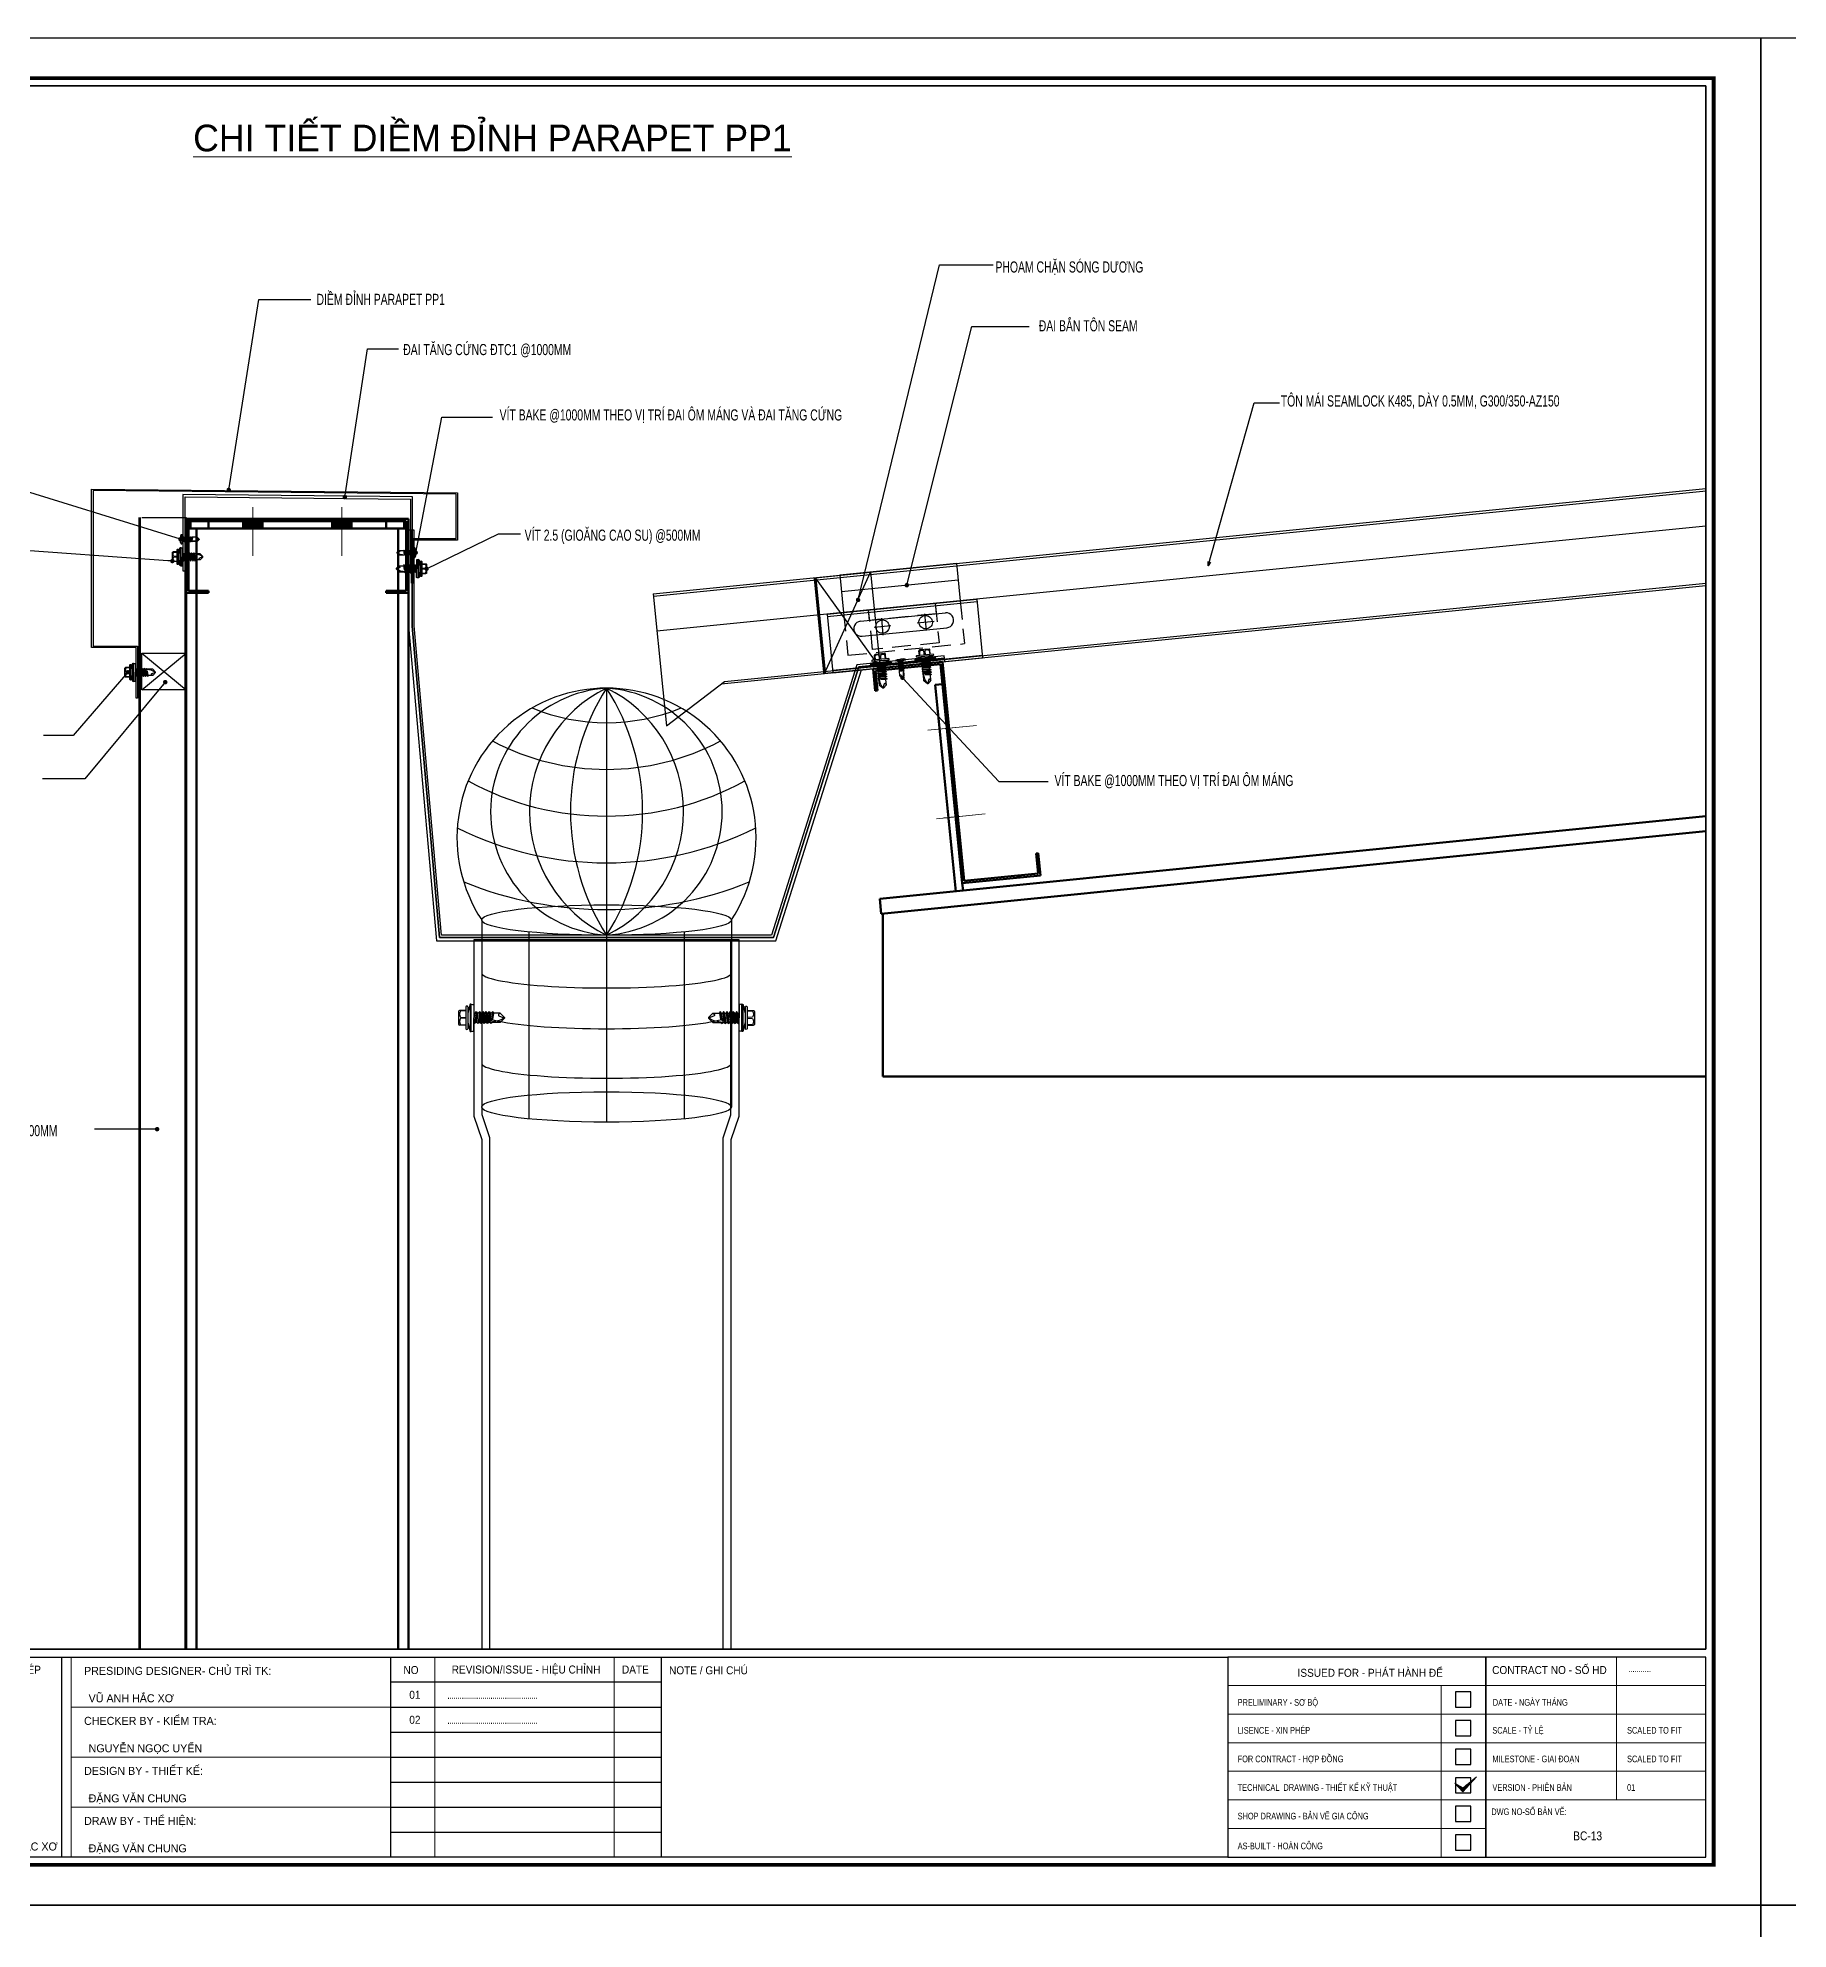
# Model space of a CAD drawing. Header units: inches. Extents: x 2 to 32666, y -5537 to 22.
# Drawn here: x 18042.2 to 18435.9, y -4129.9 to -3704.5 of the extents above; entities that cross this region are included whole.
import ezdxf
from ezdxf.enums import TextEntityAlignment as Align

# ---------------------------------------------------------------- set-up
doc = ezdxf.new("R2010")
doc.units = ezdxf.units.IN
doc.header["$MEASUREMENT"] = 0
doc.linetypes.add('DASHED2', pattern=[0.375, 0.25, -0.125])
doc.linetypes.add('HIDDEN2', pattern=[4.7625, 3.175, -1.5875])
for name, color, linetype in [('2', 2, 'Continuous'), ('251', 251, 'Continuous'), ('3', 3, 'Continuous'), ('4', 4, 'Continuous'), ('6', 6, 'Continuous'), ('7', 7, 'Continuous'), ('8', 8, 'Continuous'), ('9', 9, 'Continuous'), ('BAO KHUNG', 31, 'Continuous'), ('DIM', 8, 'Continuous'), ('Fast RSQ_A2 Frame$0$Khung ten', 4, 'Continuous'), ('NET IN', 3, 'Continuous'), ('STRUCTURE', 1, 'Continuous')]:
    doc.layers.add(name, color=color, linetype=linetype)
for name, color, linetype, lineweight in [('_TEXT', 3, 'Continuous', 13), ('DETAIL$0$S-Dim', 8, 'Continuous', 20), ('DETAIL$0$S-Hatch', 8, 'Continuous', 13), ('S-Hatch', 8, 'Continuous', 9)]:
    doc.layers.add(name, color=color, linetype=linetype, lineweight=lineweight)
doc.layers.add('Cover text', color=7, linetype='Continuous', true_color=0x52370f)
doc.styles.add('ST1', font='vnshx.shx', dxfattribs={"width": 0.7})
doc.styles.add('ST1H', font='vnshxh.shx', dxfattribs={"width": 0.7})
doc.styles.add('ST3', font='VHAVANB.TTF')
doc.styles.get("Standard").update_dxf_attribs({"font": 'arial.ttf'})
doc.styles.add('style1', font='VHAVAN.TTF')
doc.styles.add('STYLE2', font='VHAVAN.TTF')
doc.styles.add('TIEU DE', font='Vharialn.ttf')
doc.dimstyles.new('4', dxfattribs={"dimtxt": 2.5, "dimasz": 1, "dimexe": 1, "dimexo": 0, "dimgap": 1, "dimtad": 1, "dimdec": 0, "dimlfac": 4, "dimzin": 0, "dimdsep": 46, "dimtxsty": 'ST1', "dimblk": 'ARCHTICK', "dimcen": 1, "dimdle": 1, "dimclrd": 8, "dimclre": 8, "dimclrt": 3, "dimadec": 0, "dimazin": 0, "dimtfac": 1, "dimtdec": 0, "dimtix": 1, "dimtmove": 1, "dimatfit": 3, "dimldrblk": 'OPEN30', "dimfxl": 0.18, "dimtfill": 1, "dimtolj": 1, "dimtzin": 0, "dimlwd": -1, "dimlwe": -1, "dimarcsym": 2})

# ---------------------------------------------------------------- blocks, each defined once
blk = doc.blocks.new('DETAIL$0$MARK')
at = {"layer": 'DETAIL$0$S-Hatch', "linetype": 'Continuous'}
h = blk.add_hatch(dxfattribs=at)
h.set_pattern_fill('ANSI31', color=256, scale=50, style=0)
h.paths.add_polyline_path([(1667850, -1156933), (1667909, -1156997), (1668012, -1156885), (1667913, -1156967)])
at = {"layer": 'DETAIL$0$S-Dim', "linetype": 'Continuous'}
blk.add_lwpolyline([(1667850, -1156933), (1667909, -1156997), (1668012, -1156885), (1667913, -1156967), (1667850, -1156933)], dxfattribs=at)
blk = doc.blocks.new('kt kien truc 1')
at = {"layer": '2', "color": 157, "linetype": 'Continuous'}
blk.add_lwpolyline([(0, 420), (594, 420), (594, 0), (0, 0)], close=True, dxfattribs=at)
at = {"layer": '251', "linetype": 'Continuous'}
for p, q in [((285.8, 50.19), (346.77, 50.19)), ((285.8, 44.56), (346.77, 44.56)), ((285.8, 38.94), (346.77, 38.94)), ((285.8, 33.31), (346.77, 33.31)), ((285.8, 27.69), (346.77, 27.69)), ((285.8, 22.06), (346.77, 22.06)), ((285.8, 16.44), (346.77, 16.44))]:
    blk.add_line(p, q, dxfattribs=at)
at = {"layer": '7', "color": 147, "linetype": 'Continuous'}
blk.add_lwpolyline([(12.33, 57.61), (581.67, 57.61), (581.67, 409.19), (12.33, 409.19)], close=True, dxfattribs=at)
at = {"layer": 'BAO KHUNG', "color": 7}
blk.add_line((346.77, 10.81), (346.77, 55.81), dxfattribs=at)
at = {"layer": 'BAO KHUNG', "color": 167, "linetype": 'Continuous', "const_width": 0.871}
blk.add_lwpolyline([(10.59, 9.07), (583.41, 9.07), (583.41, 410.93), (10.59, 410.93)], close=True, dxfattribs=at)
at = {"layer": 'BAO KHUNG', "color": 7}
for points in [[(144.95, 55.81), (285.8, 55.81), (285.8, 10.81), (144.95, 10.81)], [(211.89, 55.81), (474.14, 55.81), (474.14, 10.81), (211.89, 10.81)], [(474.14, 10.81), (532.16, 10.81), (532.16, 55.81), (474.14, 55.81)], [(532.16, 10.81), (581.67, 10.81), (581.67, 55.81), (532.16, 55.81)]]:
    blk.add_lwpolyline(points, close=True, dxfattribs=at)
at = {"layer": 'Fast RSQ_A2 Frame$0$Khung ten', "color": 7, "ltscale": 1000}
for points in [[(525.34, 44.51), (528.78, 44.51), (528.78, 47.96), (525.34, 47.96)], [(525.34, 38.09), (528.78, 38.09), (528.78, 41.53), (525.34, 41.53)], [(525.34, 31.66), (528.78, 31.66), (528.78, 35.1), (525.34, 35.1)], [(525.34, 25.23), (528.78, 25.23), (528.78, 28.67), (525.34, 28.67)], [(525.34, 18.8), (528.78, 18.8), (528.78, 22.24), (525.34, 22.24)], [(525.34, 12.37), (528.78, 12.37), (528.78, 15.81), (525.34, 15.81)]]:
    blk.add_lwpolyline(points, close=True, dxfattribs=at)
at = {"layer": 'S-Hatch'}
for p, q in [((213.95, 10.81), (213.95, 55.81)), ((295.73, 55.81), (295.73, 10.81)), ((336.07, 55.81), (336.07, 10.81)), ((561.54, 55.81), (561.54, 23.67)), ((474.14, 49.38), (532.16, 49.38)), ((522.13, 10.81), (522.13, 49.38)), ((532.16, 49.38), (581.67, 49.38)), ((285.8, 44.56), (213.95, 44.56)), ((474.14, 42.95), (532.16, 42.95)), ((532.16, 42.95), (581.67, 42.95)), ((474.14, 36.52), (532.16, 36.52)), ((532.16, 36.52), (581.67, 36.52)), ((285.8, 33.31), (213.95, 33.31)), ((474.14, 30.1), (532.16, 30.1)), ((532.16, 30.1), (581.67, 30.1)), ((285.8, 22.06), (213.95, 22.06)), ((474.14, 23.67), (532.16, 23.67)), ((532.16, 23.67), (581.67, 23.67)), ((474.14, 17.24), (532.16, 17.24))]:
    blk.add_line(p, q, dxfattribs=at)
at = {"layer": 'DETAIL$0$S-Dim', "linetype": 'Continuous', "xscale": 0.02999999999301508, "yscale": 0.02999999999301508, "zscale": 0.02999999999301508}
blk.add_blockref('DETAIL$0$MARK', (-49510.32, 34735.43), dxfattribs=at)
at = {"layer": 'BAO KHUNG', "color": 7, "linetype": 'Continuous', "width": 0.9}
for s, p in [('STEEL CONTRACTOR - NHÀ THẦU KẾT CẤU THÉP', (152.72, 52.05)), ('NOTE / GHI CHÚ', (348.44, 51.92)), ('CONTRACT NO - SỐ HD', (533.57, 51.98))]:
    blk.add_text(s, height=1.8, dxfattribs=at).set_placement(p)
at = {"layer": 'BAO KHUNG', "color": 7, "linetype": 'Continuous', "style": 'ST3'}
for s, p in [('PRESIDING DESIGNER- CHñ TR× TK:', (216.86, 51.8)), ('CHECKER BY - KIÓM TRA:', (216.86, 40.55)), ('design by - thiÕt kÕ:', (216.86, 29.3)), ('DRAW by - thÓ HIÖN:', (216.86, 18.05))]:
    blk.add_text(s, height=1.8, dxfattribs=at).set_placement(p)
at = {"layer": 'BAO KHUNG', "color": 7, "linetype": 'Continuous', "width": 0.9}
for s, p in [('NO', (290.4, 52.88)), ('REVISION/ISSUE - HIỆU CHỈNH', (316.27, 53)), ('DATE', (340.86, 52.99)), ('01', (291.27, 47.31)), ('02', (291.27, 41.69))]:
    blk.add_text(s, height=1.8, dxfattribs=at).set_placement(p, align=Align.MIDDLE_CENTER)
blk.add_text('ISSUED FOR - PHÁT HÀNH ĐỂ ', height=1.8, dxfattribs=at).set_placement((506.46, 51.36), align=Align.CENTER)
at = {"layer": 'BAO KHUNG', "color": 109, "linetype": 'Continuous', "style": 'STYLE2', "width": 0.8}
blk.add_text('...........', height=1.5, dxfattribs=at).set_placement((564.21, 52.44))
at = {"layer": 'Cover text', "linetype": 'Continuous', "style": 'style1'}
for s, p in [('Vò ANH H¾C X¥', (217.88, 45.63)), ('nguyÔn ngäc uyÓn', (217.88, 34.38)), ('®Æng v¨n chung', (217.88, 23.13)), ('technical design director: vò anh h¾c x¬ ', (153.63, 12.29)), ('®Æng v¨n chung', (217.88, 11.88))]:
    blk.add_text(s, height=1.8, dxfattribs=at).set_placement(p)
at = {"layer": 'Cover text', "linetype": 'Continuous', "style": 'STYLE2', "width": 0.8}
for s, p in [('............................................', (298.6, 46.4)), ('PRELIMINARY - S¥ Bé', (476.33, 44.85)), ('date - NGµY TH¸NG', (533.72, 44.85)), ('............................................', (298.6, 40.78)), ('LISENCE - XIN PHÐP', (476.33, 38.57)), ('scale - tû lÖ', (533.63, 38.57)), ('scaled to fit', (563.92, 38.57)), ('FOR CONTRACT - HîP §åNG', (476.33, 32.14)), ('MILESTONE - GIAI §O¹N', (533.63, 32.14)), ('scaled to fit', (563.92, 32.14)), ('TECHNICAL  DRAWING - THIÕT KÕ Kü THUËT', (476.33, 25.71)), ('VERSION - PHI£N B¶N', (533.63, 25.71)), ('01', (563.92, 25.71)), ('%%u%%udwg no-sè b¶n vÏ:', (533.38, 20.26)), ('SHOP DRAWING - B¶N VÏ GIA C¤NG', (476.33, 19.28)), ('AS-BUILT - HOµN C¤NG', (476.33, 12.56))]:
    blk.add_text(s, height=1.5, dxfattribs=at).set_placement(p)
at = {"layer": 'Cover text', "ltscale": 0.5, "style": 'TIEU DE'}
for tag, p in [('TENBANVE', (45.93, 14.6)), ('STT', (555.05, 15.58))]:
    blk.add_attdef(tag, text='', height=2, dxfattribs=at).set_placement(p, align=Align.MIDDLE_CENTER)
blk = doc.blocks.new('Short_Self_drilling')
at = {"layer": 'STRUCTURE', "color": 1, "linetype": 'Continuous'}
for p, q in [((6.43, 1.74), (-6.43, 1.73)), ((5.14, 3.76), (-5.14, 3.75)), ((-2.57, 2.9), (-5.14, 2.9)), ((-3.43, 3.75), (-3.43, 6.75)), ((3, 7.19), (-3, 7.18)), ((2.57, 2.9), (-2.57, 2.9)), ((-2.14, 2.8), (-2.14, 2.9)), ((6.25, 0), (0, 0)), ((2.15, 2.8), (2.15, 2.9)), ((2.16, -0.5), (2.15, 0.01)), ((5.14, 2.9), (2.57, 2.9)), ((3.43, 3.76), (3.42, 6.76)), ((2.99, -1.17), (-2.7, -0.23)), ((2.99, -2.7), (-2.7, -1.76)), ((2.99, -4.23), (-2.7, -3.28)), ((2.99, -5.75), (-2.7, -4.81)), ((2.99, -7.28), (-2.7, -6.33)), ((-1.91, -7.99), (-2.7, -7.86)), ((-2.14, -1.38), (-2.14, -0.87)), ((-2.14, -2.91), (-2.14, -2.39)), ((-2.14, -4.43), (-2.14, -3.92)), ((-2.13, -5.96), (-2.14, -5.44)), ((-2.14, -12.33), (-2.14, -8.48)), ((-2.13, -7.49), (-2.13, -6.97)), ((3, -8.8), (-1.14, -8.12)), ((2.16, -2.03), (2.16, -1.51)), ((2.16, -3.55), (2.16, -3.04)), ((2.16, -5.08), (2.16, -4.56)), ((2.16, -6.6), (2.16, -6.09)), ((2.16, -8.13), (2.16, -7.61)), ((2.15, -12.31), (2.15, -9.14))]:
    blk.add_line(p, q, dxfattribs=at)
blk.add_lwpolyline([(6.43, 1.31), (6.43, 1.74), (2.14, 2.81), (-2.14, 2.8), (-6.43, 1.73), (-6.43, 1.3)], close=True, dxfattribs=at)
for points in [[(-6.43, 1.3, -0.088869), (-6.25, 0), (0, 0)], [(-0.13, 3.76), (-0.33, 6.23, 0.338878), (-3.14, 6.23), (-3.33, 3.75)], [(3.3, 3.76), (3.1, 6.23, 0.338878), (0.29, 6.23), (0.1, 3.76)], [(-0.08, -14.04), (-1.04, -12.24, -0.148657), (-1.4, -11.2), (-1.95, -7.72, -0.815006), (-1.21, -7.77, 0.150833), (-0.85, -8.68)], [(2.15, -12.31), (0.17, -14.24, -0.333596), (-0.17, -14.24), (-2.14, -12.33)], [(2.15, -12.31), (1.71, -11.7, 0.52242), (0.88, -11.71), (-0.17, -14.24)]]:
    blk.add_lwpolyline(points, format="xyb", dxfattribs=at)
for points in [[(2.99, -1.17), (2.16, -1.51), (-2.14, -0.85), (-2.7, -0.23), (-2.36, 0)], [(2.99, -2.7), (2.16, -3.04), (-2.14, -2.37), (-2.7, -1.76), (-2.14, -1.38), (2.16, -2.03), (2.99, -2.7)], [(2.99, -4.23), (2.16, -4.56), (-2.14, -3.9), (-2.7, -3.28), (-2.14, -2.91), (2.16, -3.55), (2.99, -4.23)], [(2.99, -5.75), (2.16, -6.09), (-2.14, -5.43), (-2.7, -4.81), (-2.14, -4.43), (2.16, -5.08), (2.99, -5.75)], [(2.99, -7.28), (2.16, -7.62), (-2.14, -6.95), (-2.7, -6.33), (-2.13, -5.96), (2.16, -6.6), (2.99, -7.28)], [(-1.82, -8.53), (-2.14, -8.48), (-2.7, -7.86), (-2.13, -7.49), (-1.83, -7.53)], [(-1.26, -7.62), (2.16, -8.13), (3, -8.8)], [(-1.18, 0), (2.16, -0.5), (2.99, -1.17)], [(3, -8.8), (2.16, -9.14), (-0.85, -8.68)]]:
    blk.add_lwpolyline(points, dxfattribs=at)
for centre, radius, start, end in [((-4.99, 3.32), 0.455, 109.79487, 250.26739), ((-3, 6.75), 0.429, 90.03113, 180.03113), ((3, 6.76), 0.429, 0.03113, 90.03113), ((5.07, 3.33), 0.435, 279.72757, 80.33469), ((9.99, 0.17), 3.74, 162.29632, 182.61031)]:
    blk.add_arc(centre, radius, start, end, dxfattribs=at)
blk = doc.blocks.new('A$C5FAA1D3F')
at = {"color": 8}
for p, q in [((-26.59, -10.81, 0), (-25.6, -0.91, 0)), ((-0.39, -3.85, 0), (-25.64, -1.33, 0)), ((-0.34, -3.43, 0), (-25.6, -0.91, 0)), ((-1.33, -13.34, 0), (-0.34, -3.43, 0)), ((-6.38, -8.5, 0), (-20.69, -7.07, 0)), ((-18.79, -8.54, 0), (-15.96, -8.83, 0)), ((-17.23, -7.27, 0), (-17.51, -10.1, 0)), ((-11.5, -9.26, 0), (-8.67, -9.54, 0)), ((-9.94, -7.99, 0), (-10.23, -10.82, 0)), ((-1.33, -13.34, 0), (-26.59, -10.81, 0)), ((-1.29, -12.92, 0), (-26.55, -10.39, 0)), ((-24.42, -17.42, 0), (-23.79, -11.09, 0)), ((-6.63, -11.02, 0), (-20.94, -9.59, 0)), ((-4.49, -16.58, 0), (-24.14, -14.62, 0)), ((-4.77, -19.39, 0), (-4.14, -13.06, 0)), ((-4.77, -19.39, 0), (-24.42, -17.42, 0))]:
    blk.add_line(p, q, dxfattribs=at)
at = {"color": 8, "linetype": 'HIDDEN2'}
for p, q in [((-23.79, -11.09, 0), (-23.06, -3.85, 0)), ((-3.42, -5.82, 0), (-23.06, -3.85, 0)), ((-19.57, -11.51, 0), (-18.9, -4.83, 0)), ((-18.9, -4.83, 0), (-7.68, -5.96, 0)), ((-7.68, -5.96, 0), (-8.35, -12.64, 0)), ((-4.14, -13.06, 0), (-3.42, -5.82, 0)), ((-19.58, -11.51, 0), (-19.4, -9.75, 0)), ((-8.35, -12.64, 0), (-19.58, -11.51, 0)), ((-8.35, -12.64, 0), (-19.57, -11.51, 0)), ((-19.4, -9.75, 0), (-8.17, -10.87, 0)), ((-8.17, -10.87, 0), (-8.35, -12.64, 0))]:
    blk.add_line(p, q, dxfattribs=at)
at = {"color": 8}
for centre, major_axis, start_param, end_param in [((-20.82, -8.33, 0), (-0.941, -0.852), 3.876998, 7.018591), ((-17.37, -8.69, 0), (-0.836, -0.757), 5.447794310103061, 11.73097961728265), ((-10.09, -9.4, 0), (-0.836, -0.757), 5.447794310103061, 11.73097961728265), ((-6.5, -9.76, 0), (-0.941, -0.852), 0.735405, 3.876998)]:
    blk.add_ellipse(centre, major_axis=major_axis, ratio=1, start_param=start_param, end_param=end_param, dxfattribs=at)
at = {"color": 1, "xscale": 0.2707692322397919, "yscale": 0.2707692322397919, "zscale": 0.2707692322397919, "rotation": 174.2582798079231}
for p in [(-16.04, -2.29, 0), (-8.54, -3.04, 0)]:
    blk.add_blockref('Short_Self_drilling', p, dxfattribs=at)
blk = doc.blocks.new('HFR-1')
at = {"layer": 'STRUCTURE', "color": 1, "linetype": 'Continuous'}
for p, q in [((-5.5, 0), (5.5, 0)), ((-5.2, 0.8), (-3.4, 1.5)), ((5.2, 0.8), (3.4, 1.5)), ((-2.4, -1.2), (-3, -1.6)), ((-3, -1.6), (-2.4, -1.9)), ((-2.4, -1.9), (-3, -2.3)), ((-3, -2.3), (-2.4, -2.6)), ((-2.4, -2.6), (-3, -3)), ((-3, -3), (-2.4, -3.3)), ((-2.4, -3.3), (-3, -3.7)), ((-3, -3.7), (-2.4, -4.1)), ((-2.4, -4.1), (-3, -4.4)), ((-3, -4.4), (-2.4, -4.8)), ((-2.4, -4.8), (-3, -5.1)), ((-3, -5.1), (-2.4, -5.5)), ((-2.4, -5.5), (-3, -5.8)), ((-3, -5.8), (-2.4, -6.2)), ((-2.4, -6.2), (-3, -6.6)), ((-3, -6.6), (-2.4, -6.9)), ((-2.4, -6.9), (-3, -7.3)), ((-3, -7.3), (-2.4, -7.6)), ((-2.4, -7.6), (-3, -8)), ((-3, -8), (-2.4, -8.3)), ((-2.4, -8.3), (-3, -8.7)), ((-3, -8.7), (-2.4, -9)), ((-2.4, -9), (-3, -9.4)), ((-3, -9.4), (-2.4, -9.7)), ((-2.4, -9.7), (-3, -10.1)), ((-3, -10.1), (-2.4, -10.5)), ((-2.4, -10.5), (-3, -10.8)), ((-3, -10.8), (-2.4, -11.2)), ((-2.4, -11.2), (-3, -11.5)), ((-3, -11.5), (-2.4, -11.9)), ((-2.9, -1.6), (2.9, -1.4)), ((-2.9, -2.3), (2.9, -2.1)), ((-2.9, -3), (2.9, -2.8)), ((-2.9, -3.7), (2.9, -3.6)), ((-2.9, -4.4), (2.9, -4.3)), ((-2.9, -5.1), (2.9, -5)), ((-2.9, -5.9), (2.9, -5.7)), ((-2.9, -6.6), (2.9, -6.4)), ((-2.9, -7.3), (2.9, -7.1)), ((-2.9, -8), (2.9, -7.8)), ((-2.9, -8.7), (2.9, -8.5)), ((-2.9, -9.4), (2.9, -9.2)), ((-2.9, -10.1), (1.5, -10)), ((-2.9, -10.8), (1.3, -10.7)), ((-2.9, -11.5), (0.9, -11.4)), ((-2.5, -17.4), (-2.5, -11.8)), ((-2.5, -17.4), (-2, -16.7)), ((-2.5, -17.4), (-0.2, -19.7)), ((2.4, -1.1), (-2.4, -1.2)), ((2.4, -1.8), (-2.4, -1.9)), ((-2.4, -1.9), (2.4, -1.8)), ((-2.4, -2.6), (2.4, -2.5)), ((2.4, -2.5), (-2.4, -2.6)), ((-2.4, -3.3), (2.4, -3.2)), ((2.4, -3.2), (-2.4, -3.3)), ((-2.4, -4.1), (2.4, -3.9)), ((2.4, -3.9), (-2.4, -4.1)), ((-2.4, -4.8), (2.4, -4.6)), ((2.4, -4.6), (-2.4, -4.8)), ((-2.4, -5.5), (2.4, -5.3)), ((2.4, -5.3), (-2.4, -5.5)), ((-2.4, -6.2), (2.4, -6)), ((2.4, -6), (-2.4, -6.2)), ((-2.4, -6.9), (2.4, -6.8)), ((2.4, -6.8), (-2.4, -6.9)), ((-2.4, -7.6), (2.4, -7.5)), ((2.4, -7.5), (-2.4, -7.6)), ((-2.4, -8.3), (2.4, -8.2)), ((2.4, -8.2), (-2.4, -8.3)), ((-2.4, -9), (2.4, -8.9)), ((2.4, -8.9), (-2.4, -9)), ((-2.4, -9.7), (2.4, -9.6)), ((2.4, -9.6), (-2.4, -9.7)), ((1.4, -10.3), (-2.4, -10.5)), ((-2.4, -10.5), (1.4, -10.3)), ((-2.4, -11.2), (1.1, -11.1)), ((1.1, -11.1), (-2.4, -11.2)), ((-2.4, -11.9), (0.4, -11.8)), ((-1, -16.7), (0.2, -19.7)), ((0.1, -19.4), (1.2, -17.3)), ((0.2, -19.7), (2.5, -17.4)), ((1.6, -16.1), (2.3, -10.2)), ((2.2, -10), (2.9, -10)), ((2.2, -11), (2.4, -11)), ((2.4, -11), (2.2, -11)), ((2.2, -11.4), (2.9, -11.4)), ((2.2, -11.7), (2.4, -11.7)), ((2.4, -10.3), (2.3, -10.3)), ((2.3, -10.3), (2.4, -10.3)), ((2.3, -10.7), (2.9, -10.7)), ((2.9, -1.4), (2.4, -1.1)), ((2.4, -1.8), (2.9, -1.4)), ((2.9, -2.1), (2.4, -1.8)), ((2.4, -2.5), (2.9, -2.1)), ((2.9, -2.8), (2.4, -2.5)), ((2.4, -3.2), (2.9, -2.8)), ((2.9, -3.6), (2.4, -3.2)), ((2.4, -3.9), (2.9, -3.6)), ((2.9, -4.3), (2.4, -3.9)), ((2.4, -4.6), (2.9, -4.3)), ((2.9, -5), (2.4, -4.6)), ((2.4, -5.3), (2.9, -5)), ((2.9, -5.7), (2.4, -5.3)), ((2.4, -6), (2.9, -5.7)), ((2.9, -6.4), (2.4, -6)), ((2.4, -6.8), (2.9, -6.4)), ((2.9, -7.1), (2.4, -6.8)), ((2.4, -7.5), (2.9, -7.1)), ((2.9, -7.8), (2.4, -7.5)), ((2.4, -8.2), (2.9, -7.8)), ((2.9, -8.5), (2.4, -8.2)), ((2.4, -8.9), (2.9, -8.5)), ((2.9, -9.2), (2.4, -8.9)), ((2.4, -9.6), (2.9, -9.2)), ((2.9, -10), (2.4, -9.6)), ((2.4, -10.3), (2.9, -10)), ((2.9, -10.7), (2.4, -10.3)), ((2.4, -11), (2.9, -10.7)), ((2.9, -11.4), (2.4, -11)), ((2.4, -11.7), (2.9, -11.4)), ((2.5, -17.4), (2.5, -11.7))]:
    blk.add_line(p, q, dxfattribs=at)
at = {"layer": 'STRUCTURE', "color": 1, "linetype": 'Continuous', "ltscale": 8}
for p in [(-3.4, 1.5), (3.4, 1.5)]:
    blk.add_line(p, (0, 1.5), dxfattribs=at)
at = {"layer": 'STRUCTURE', "color": 1, "linetype": 'DASHED2'}
for p in [(-1.9, 1.5), (1.9, 1.5)]:
    blk.add_line(p, (0, 0), dxfattribs=at)
at = {"layer": 'STRUCTURE', "color": 1, "linetype": 'Continuous', "ltscale": 8}
for centre, start, end in [((-4.7, 0.2), 130.41, 194.8062), ((4.7, 0.2), 345.1938, 49.59)]:
    blk.add_arc(centre, 0.801, start, end, dxfattribs=at)
at = {"layer": 'STRUCTURE', "color": 1, "linetype": 'Continuous'}
for centre, radius, start, end in [((-7.3, -9), 9.14, 58.065, 78.8402), ((5.1, -3.8), 3.83, 84.2039, 134.3621), ((-1.5, -17.1), 0.59, 34.2302, 144.5641), ((0, -19.4), 0.331, 231.6348, 305.4287), ((-0.5, -10.1), 1.93, 296.6041, 355.3922), ((-0.6, -16), 2.2, 324.0048, 357.8268), ((1.9, -10.3), 0.444, 15.9762, 172.6971)]:
    blk.add_arc(centre, radius, start, end, dxfattribs=at)
blk = doc.blocks.new('_ArchTick')
at = {"color": 0, "linetype": 'ByBlock', "const_width": 0.15}
blk.add_lwpolyline([(-0.5, -0.5), (0.5, 0.5)], dxfattribs=at)
blk = doc.blocks.new('_Open30')
at = {"color": 0, "linetype": 'ByBlock', "lineweight": -2}
for p, q in [((-1, 0.27), (0, 0)), ((0, 0), (-1, -0.27)), ((0, 0), (-1, 0))]:
    blk.add_line(p, q, dxfattribs=at)
blk = doc.blocks.new('DOT')
at = {"color": 0, "linetype": 'ByBlock'}
blk.add_line((-0.5, 0), (-1, 0), dxfattribs=at)
at = {"color": 0, "linetype": 'ByBlock', "const_width": 0.5}
blk.add_lwpolyline([(-0.25, 0, 1), (0.25, 0, 1)], format="xyb", close=True, dxfattribs=at)
blk = doc.blocks.new('A$C074D4DC8')
at = {"color": 9}
for p, q in [((80, 232.2), (80, 100)), ((13.2, 108.1), (13.2, 8.1)), ((38.4, 101.8), (38.4, 1.8)), ((121.6, 101.8), (121.6, 1.8)), ((146.8, 108.1), (146.8, 8.1)), ((80, 100), (80, 0))]:
    blk.add_line(p, q, dxfattribs=at)
for centre, radius, start, end in [((80, 152.2), 80, 326.5995, 213.4005), ((84.2, 166.1), 66.2, 93.6886, 266.3114), ((112.4, 166.1), 73.6, 116.1115, 243.8885), ((183.7, 166.1), 123, 147.491, 212.509), ((-23.7, 166.1), 123, 327.491, 32.509), ((47.6, 166.1), 73.6, 296.1115, 63.8885), ((75.7, 166.1), 66.2, 273.6886, 86.3114), ((80, 318.7), 105, 247.6912, 292.3088), ((80, 318.7), 130, 241.9999, 298.0001), ((80, 318.7), 155, 241.4707, 298.5293), ((80, 318.7), 180, 243.6718, 296.3282), ((80, 318.7), 205, 248.1186, 291.8814)]:
    blk.add_arc(centre, radius, start, end, dxfattribs=at)
for centre in [(80, 108.1), (80, 8.1)]:
    blk.add_ellipse(centre, major_axis=(-66.8, 0), ratio=0.12167, dxfattribs=at)
for centre in [(80, 79.9), (80, 58.1), (80, 31.6)]:
    blk.add_ellipse(centre, major_axis=(-66.8, 0), ratio=0.12167, start_param=0, end_param=3.141593, dxfattribs=at)

msp = doc.modelspace()

# ---------------------------------------------------------------- hatches: boundary and pattern name
at = {"layer": '2'}
for points in [[(18092.9368, -3813.2223), (18092.9368, -3814.889), (18088.2701, -3814.889), (18088.2701, -3813.2223)], [(18112.9368, -3813.2223), (18112.9368, -3814.889), (18108.2701, -3814.889), (18108.2701, -3813.2223)]]:
    msp.add_hatch(color=256, dxfattribs=at).paths.add_polyline_path(points, flags=17)

# ---------------------------------------------------------------- linework, layer by layer
at = {"layer": '2', "lineweight": 0}
for p, q in [((18090.6035, -3810.0556), (18090.6035, -3821.0556)), ((18090.6035, -3810.0556), (18090.6035, -3821.0556)), ((18110.6035, -3810.0556), (18110.6035, -3821.0556)), ((18110.6035, -3810.0556), (18110.6035, -3821.0556)), ((18088.2701, -3813.2223), (18088.2701, -3814.889)), ((18092.9368, -3813.2223), (18092.9368, -3814.889)), ((18108.2701, -3813.2223), (18108.2701, -3814.889)), ((18112.9368, -3813.2223), (18112.9368, -3814.889)), ((18242.3761, -3860.2783), (18253.3215, -3859.1837)), ((18244.0319, -3860.0865), (18247.1828, -3859.7714)), ((18244.0319, -3860.0865), (18247.1828, -3859.7714)), ((18244.0344, -3860.1125), (18253.3215, -3859.1838)), ((18244.0344, -3860.1125), (18253.3215, -3859.1838)), ((18244.3661, -3880.179), (18255.3115, -3879.0845)), ((18246.0219, -3879.9873), (18249.1729, -3879.6722)), ((18246.0219, -3879.9873), (18249.1729, -3879.6722)), ((18246.0245, -3880.0132), (18255.3115, -3879.0845)), ((18246.0245, -3880.0132), (18255.3115, -3879.0845))]:
    msp.add_line(p, q, dxfattribs=at)
at = {"layer": '2', "lineweight": 100}
for p, q in [((18076.1148, -3813.2337), (18075.6035, -3812.7223)), ((18075.6035, -3829.389), (18075.6035, -3812.7223)), ((18075.6035, -3812.7223), (18125.6035, -3812.7223)), ((18125.1035, -3813.2223), (18076.1035, -3813.2223)), ((18076.1035, -3813.2223), (18076.1035, -3828.889)), ((18076.1035, -3814.888), (18077.9367, -3814.888)), ((18076.6035, -3814.889), (18076.6035, -3813.2223)), ((18124.6035, -3814.889), (18076.6035, -3814.889)), ((18077.9367, -3828.889), (18077.9367, -3814.888)), ((18080.6035, -3814.889), (18080.6035, -3813.2223)), ((18120.6035, -3814.889), (18120.6035, -3813.2223)), ((18123.27, -3814.888), (18125.1035, -3814.888)), ((18123.27, -3828.889), (18123.27, -3814.888)), ((18124.6035, -3813.2223), (18124.6035, -3814.889)), ((18125.1035, -3828.889), (18125.1035, -3813.2223)), ((18125.6035, -3829.389), (18125.6035, -3812.7223)), ((18075.6034, -4066.9148), (18075.6034, -3829.389)), ((18080.6035, -3829.389), (18075.6035, -3829.389)), ((18076.1035, -3828.889), (18080.6035, -3828.889)), ((18077.9367, -4066.9148), (18077.9367, -3829.389)), ((18080.6035, -3828.889), (18080.6035, -3829.389)), ((18120.6035, -3829.389), (18120.6035, -3828.889)), ((18120.6035, -3828.889), (18125.1035, -3828.889)), ((18120.6035, -3829.389), (18125.6035, -3829.389)), ((18123.27, -4066.9148), (18123.27, -3829.389)), ((18125.6034, -4066.9148), (18125.6034, -3829.389)), ((18230.1039, -3846.4307), (18245.6928, -3844.8718)), ((18245.2451, -3845.4191), (18230.6512, -3846.8784)), ((18250.1705, -3894.6734), (18245.2451, -3845.4191)), ((18245.6928, -3844.8718), (18250.6183, -3894.1261)), ((18230.6014, -3851.4059), (18230.1039, -3846.4307)), ((18230.6512, -3846.8784), (18231.099, -3851.3561)), ((18245.6928, -3849.8967), (18244.0344, -3850.0626)), ((18231.099, -3851.3561), (18230.6014, -3851.4059)), ((18244.0344, -3850.0626), (18248.678, -3896.4976)), ((18231.6031, -3898.2051), (18417.4384, -3879.6216)), ((18231.9348, -3901.5219), (18417.4384, -3882.9715)), ((18266.7545, -3887.9901), (18267.252, -3887.9403)), ((18267.2022, -3892.4677), (18266.7545, -3887.9901)), ((18266.8042, -3888.4876), (18267.252, -3887.9403)), ((18267.252, -3887.9403), (18267.252, -3887.9403)), ((18267.252, -3887.9403), (18267.7495, -3892.9155)), ((18250.1705, -3894.6734), (18267.7495, -3892.9155)), ((18250.3364, -3896.3318), (18250.1705, -3894.6734)), ((18250.6183, -3894.1261), (18267.2022, -3892.4677)), ((18262.7743, -3893.413), (18263.2221, -3892.8657)), ((18231.9348, -3901.5219), (18231.6031, -3898.2051)), ((18232.2694, -3938.1179), (18232.2701, -3901.488)), ((18417.4384, -3938.1179), (18232.2694, -3938.1179))]:
    msp.add_line(p, q, dxfattribs=at)
at = {"layer": '2', "color": 5}
msp.add_lwpolyline([(18126.5222, -3824.9381), (18126.5222, -3807.7764), (18074.8581, -3807.2598), (18074.8581, -3824.4315), (18075.3581, -3824.4315), (18075.3581, -3807.7648), (18126.0222, -3808.2714), (18126.0222, -3824.9381)], close=True, dxfattribs=at)
at = {"layer": '3'}
for p, q in [((18180.646, -3829.6018), (18417.4384, -3805.9225)), ((18180.6957, -3830.0993), (18417.4882, -3806.42)), ((18064.9367, -3812.419), (18064.9367, -4066.9148)), ((18065.27, -3812.419), (18065.27, -4066.9148)), ((18065.6034, -3812.419), (18075.6034, -3812.419)), ((18075.27, -3812.419), (18075.27, -4066.9148)), ((18075.6034, -3812.419), (18075.6034, -4066.9148)), ((18195.9444, -3849.8466), (18417.4384, -3827.6972)), ((18196.7023, -3849.2684), (18417.3887, -3827.1997)), ((18180.646, -3829.6018), (18182.8019, -3851.1609)), ((18183.6115, -3859.2568), (18196.7023, -3849.2684)), ((18182.8019, -3851.1609), (18183.6115, -3859.2568))]:
    msp.add_line(p, q, dxfattribs=at)
at = {"layer": '4'}
msp.add_lwpolyline([(18246.1437, -3844.0562), (18226.9063, -3845.98), (18207.6913, -3906.8627), (18132.5975, -3906.8627), (18126.4028, -3836.8316), (18126.4028, -3815.2706), (18125.6361, -3815.2706), (18125.6361, -3836.8654), (18131.8956, -3907.6293), (18208.2533, -3907.6293), (18227.4854, -3846.6925), (18246.22, -3844.8191)], close=True, dxfattribs=at)
at = {"layer": '4', "const_width": 0.6667}
msp.add_lwpolyline([(18217.0485, -3825.9615), (18219.2044, -3847.5206)], dxfattribs=at)
at = {"layer": '4'}
for points in [[(18198.2045, -4066.9148), (18198.2045, -3952.2779), (18199.9516, -3947.0823), (18199.9516, -3907.4371), (18140.3194, -3907.4371), (18140.3194, -3947.0823), (18142.0664, -3952.2779), (18142.0664, -4066.9148)], [(18143.9299, -4066.9148), (18143.9299, -3951.973), (18142.1829, -3946.7774), (18142.1829, -3907.4371)], [(18196.341, -4066.9148), (18196.341, -3951.973), (18198.0881, -3946.7774), (18198.0881, -3907.4371)]]:
    msp.add_lwpolyline(points, dxfattribs=at)
at = {"layer": '6'}
for points in [[(18126.306, -3827.168), (18126.306, -3817.168), (18136.306, -3817.168), (18136.306, -3807.168), (18054.6488, -3806.3514), (18054.6488, -3841.3514), (18064.6488, -3841.3514), (18064.6488, -3853.0181), (18064.3155, -3853.0181), (18064.3155, -3841.6847), (18054.3155, -3841.6847), (18054.3155, -3806.0147), (18136.6393, -3806.838), (18136.6393, -3817.5013), (18126.6393, -3817.5013), (18126.6393, -3827.168)], [(18126.4028, -3815.2706), (18126.4028, -3836.8316), (18132.5975, -3906.8627), (18207.6913, -3906.8627), (18226.9063, -3845.98), (18246.1437, -3844.0562), (18246.0939, -3843.5587), (18226.471, -3845.521), (18207.2623, -3906.3627), (18132.9958, -3906.3627), (18126.9028, -3836.775), (18126.9028, -3815.2706)]]:
    msp.add_lwpolyline(points, close=True, dxfattribs=at)
at = {"layer": '7'}
for p, q in [((18217.0485, -3825.9615), (18231.6549, -3846.2756)), ((18219.2044, -3847.5206), (18229.499, -3824.7164))]:
    msp.add_line(p, q, dxfattribs=at)
msp.add_lwpolyline([(18217.0485, -3825.9615), (18229.499, -3824.7164), (18231.6549, -3846.2756), (18219.2044, -3847.5206)], close=True, dxfattribs=at)
at = {"layer": '8'}
msp.add_line((18181.4752, -3837.8937), (18417.4384, -3814.2974), dxfattribs=at)
at = {"layer": '9'}
for p, q in [((18065.6034, -3851.2114), (18075.6034, -3842.9458)), ((18065.6034, -3842.9458), (18075.6034, -3851.2114))]:
    msp.add_line(p, q, dxfattribs=at)
msp.add_lwpolyline([(18065.6034, -3842.9458), (18075.6034, -3842.9458), (18075.6034, -3851.2114), (18065.6034, -3851.2114)], close=True, dxfattribs=at)
at = {"layer": 'DIM'}
msp.add_lwpolyline([(17848.1005, -3715.3349), (18417.4384, -3715.3349), (18417.4384, -4066.9148), (17848.1005, -4066.9148)], close=True, dxfattribs=at)
at = {"layer": 'NET IN'}
for points in [[(17835.7695, -3704.5249), (18429.7695, -3704.5249), (18429.7695, -4124.5249), (17835.7695, -4124.5249)], [(18429.7695, -3704.5249), (19023.7695, -3704.5249), (19023.7695, -4124.5249), (18429.7695, -4124.5249)], [(17835.7695, -4124.5249), (18429.7695, -4124.5249), (18429.7695, -4544.5249), (17835.7695, -4544.5249)], [(18429.7695, -4124.5249), (19023.7695, -4124.5249), (19023.7695, -4544.5249), (18429.7695, -4544.5249)]]:
    msp.add_lwpolyline(points, close=True, dxfattribs=at)

# ---------------------------------------------------------------- block references
at = {"color": 1}
for p, xscale, yscale, zscale, rotation in [((18074.7996, -3821.2494, 0), -0.3200000000247681, 0.3199999998323619, 0.3199999999999999, 90.03112754959358), ((18127.3705, -3823.9374, 0), -0.3200000000247681, 0.3199999998323619, 0.3199999999999999, 270.0311275495936), ((18064.1261, -3847.2284, 0), -0.3200000000247681, 0.3199999998323619, 0.3199999999999999, 90.03112754959358), ((18140.3194, -3924.9506), 0.4811647433015023, 0.4811647433015023, 0.4811647433015023, 89.96887282590986), ((18199.9516, -3924.9506), -0.4811647433015022, 0.4811647433015024, 0.4811647433015024, 270.0311271740902)]:
    msp.add_blockref('Short_Self_drilling', p, dxfattribs=dict(at, xscale=xscale, yscale=yscale, zscale=zscale, rotation=rotation))
at = {"color": 8, "extrusion": (0, 0, -1), "zscale": -0.1989464958195334}
for p, xscale, yscale, rotation in [((-18074.6196, -3817.3093), 0.1989464958195334, 0.1989464958195334, 270.0000000000426), ((-18126.9168, -3820.3347), -0.1989464958195334, 0.1989464964717627, 89.9999999999574), ((-18236.2818, -3844.5586), -0.1989464958195334, 0.1989464964717627, 354.2893955799449)]:
    msp.add_blockref('HFR-1', p, dxfattribs=dict(at, xscale=xscale, yscale=yscale, rotation=rotation))
at = {"color": 9, "xscale": 0.4204076487655667, "yscale": 0.4204076487655667, "zscale": 0.4204076487655667}
msp.add_blockref('A$C074D4DC8', (18136.509, -3948.4034), dxfattribs=at)
at = {"layer": '3'}
ref = msp.add_blockref('kt kien truc 1', (17835.7695, -4124.5249), dxfattribs=at)
ref.add_attrib('STT', 'bc-13', dxfattribs={"ltscale": 0.5, "height": 2, "style": 'TIEU DE'}).set_placement((18390.8177, -4108.9455), align=Align.MIDDLE_CENTER)
for p in [(18429.7695, -4124.5249), (17835.7695, -4544.5249), (18429.7695, -4544.5249)]:
    msp.add_blockref('kt kien truc 1', p, dxfattribs=at)
at = {"layer": 'DIM', "xscale": 1.333333333333333, "yscale": 1.333333333333333, "zscale": 1.333333333333333, "rotation": 191.4211975576111}
msp.add_blockref('A$C5FAA1D3F', (18221.5169, -3851.9098, 0), dxfattribs=at)

# ---------------------------------------------------------------- texts
at = {"layer": '3', "style": 'ST1H', "width": 0.7}
for s, p in [('phoam chÆn SãNG D¦¥NG', (18257.6273, -3757.3156)), ('diÒm ®Ønh parapet pp1', (18104.9154, -3764.6007)), ('®ai b¾n t«n seam', (18267.365, -3770.5392)), ('®ai t¨ng cøng ®tc1 @1000mm', (18124.4091, -3775.8892)), ('t«n m¸i seamlock k485, dµy 0.5mm, g300/350-az150', (18321.8061, -3787.4518)), ('vÝt bake @1000mm theo vÞ trÝ ®ai «m m¸ng vµ ®ai t¨ng cøng', (18146.0965, -3790.5922)), ('vÝt 2.5 (gio¨ng cao su) @500mm', (18151.7246, -3817.6401)), ('vÝt bake @1000mm theo vÞ trÝ ®ai «m m¸ng', (18270.9093, -3872.8257)), ('t«n t\xadêng 5 sãng c«ng nghiÖp, khæ 1000mm', (17989.1895, -3951.5758))]:
    msp.add_text(s, height=2.5, dxfattribs=at).set_placement(p)
at = {"layer": '_TEXT', "style": 'ST3'}
msp.add_text('%%Uchi tiÕt diÒm ®Ønh parapet pp1', height=6, dxfattribs=at).set_placement((18077.1631, -3730.057))

# ---------------------------------------------------------------- leaders
at = {"layer": 'DIM'}
for points, override in [([(18226.7179, -3830.956), (18245.0437, -3755.5677), (18257.0874, -3755.5677)], {"dimgap": 1, "dimtad": 0, "dimzin": 8, "dimldrblk": 'DOT'}), ([(18085.1694, -3806.215), (18091.9046, -3763.3747), (18103.6516, -3763.3747)], {"dimgap": 1, "dimtad": 0, "dimzin": 8, "dimldrblk": 'DOT'}), ([(18237.6796, -3827.645), (18252.322, -3769.4254), (18265.2114, -3769.4254)], {"dimgap": 1, "dimtad": 0, "dimzin": 8, "dimldrblk": 'DOT'}), ([(18111.2569, -3807.8362), (18116.4044, -3774.5144), (18123.3161, -3774.5144)], {"dimgap": 1, "dimtad": 0, "dimzin": 8, "dimldrblk": 'DOT'}), ([(18127.2143, -3820.3347), (18133.1182, -3789.8714), (18144.4919, -3789.8714)], {"dimgap": 1, "dimtad": 0, "dimzin": 8, "dimldrblk": 'DOT'}), ([(18305.4635, -3823.3119), (18315.8388, -3786.6316), (18321.4866, -3786.6316)], {"dimgap": 1, "dimtad": 0, "dimzin": 8}), ([(18074.3221, -3817.3093), (18032.4395, -3804.333), (18024.211, -3804.333)], {"dimgap": 1, "dimtad": 0, "dimzin": 8, "dimldrblk": 'DOT'}), ([(18072.5006, -3822.2094), (18032.5683, -3819.32), (18024.3562, -3819.32)], {"dimgap": 1, "dimtad": 0, "dimzin": 8, "dimldrblk": 'DOT'}), ([(18129.6695, -3823.9374), (18145.8365, -3816.0869), (18150.7635, -3816.0869)], {"dimgap": 1, "dimtad": 0, "dimzin": 8, "dimldrblk": 'DOT'}), ([(18070.8962, -3849.4437), (18052.8245, -3871.1951), (18043.2437, -3871.1951)], {"dimgap": 1, "dimtad": 0, "dimzin": 8, "dimldrblk": 'DOT'}), ([(18062.4938, -3847.2284), (18050.1664, -3861.4808), (18043.4895, -3861.4808)], {"dimgap": 1, "dimtad": 0, "dimzin": 8, "dimldrblk": 'DOT'}), ([(18236.7118, -3848.4502), (18258.4143, -3871.7834), (18269.4472, -3871.7834)], {"dimgap": 1, "dimtad": 0, "dimzin": 8, "dimldrblk": 'DOT'}), ([(18069.0584, -3949.9952), (18054.9752, -3949.9952)], {"dimgap": 1, "dimtad": 0, "dimzin": 8, "dimldrblk": 'DOT'})]:
    msp.add_leader(points, dimstyle='4', override=override, dxfattribs=at)

doc.saveas('drawing.dxf')
